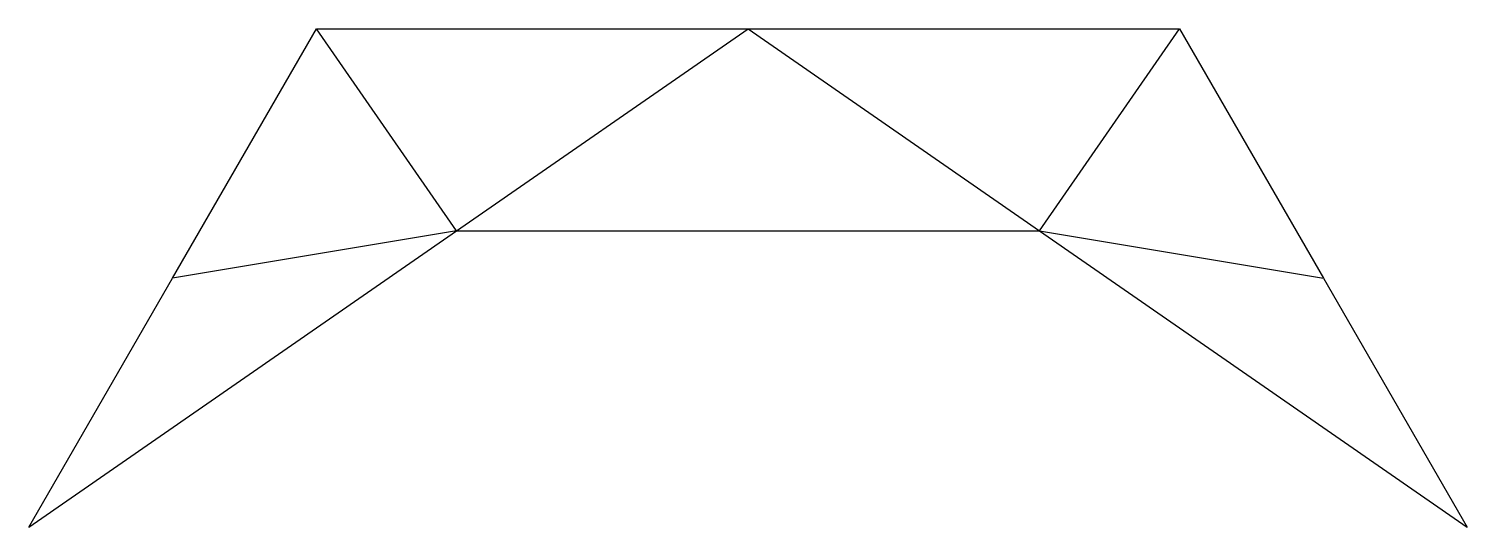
# Model space of a CAD drawing. Extents: x 0 to 2500, y 0 to 866.
import ezdxf

# ---------------------------------------------------------------- set-up
doc = ezdxf.new("R2010")
doc.units = 0
doc.layers.get('0').update_dxf_attribs({"linetype": 'CONTINUOUS'})

msp = doc.modelspace()

# ---------------------------------------------------------------- linework, layer by layer
for p, q in [((743.2, 514.9), (500, 866)), ((1756.8, 514.9), (2000, 866)), ((743.2, 514.9), (250, 433)), ((743.2, 514.9), (1756.8, 514.9)), ((1756.8, 514.9), (2250, 433))]:
    msp.add_line(p, q)
for points in [[(0, 0), (743.2, 514.9), (1250, 866), (1756.8, 514.9), (2500, 0)], [(0, 0), (250, 433), (500, 866), (1250, 866), (2000, 866), (2250, 433), (2500, 0)]]:
    msp.add_lwpolyline(points)

doc.saveas('drawing.dxf')
